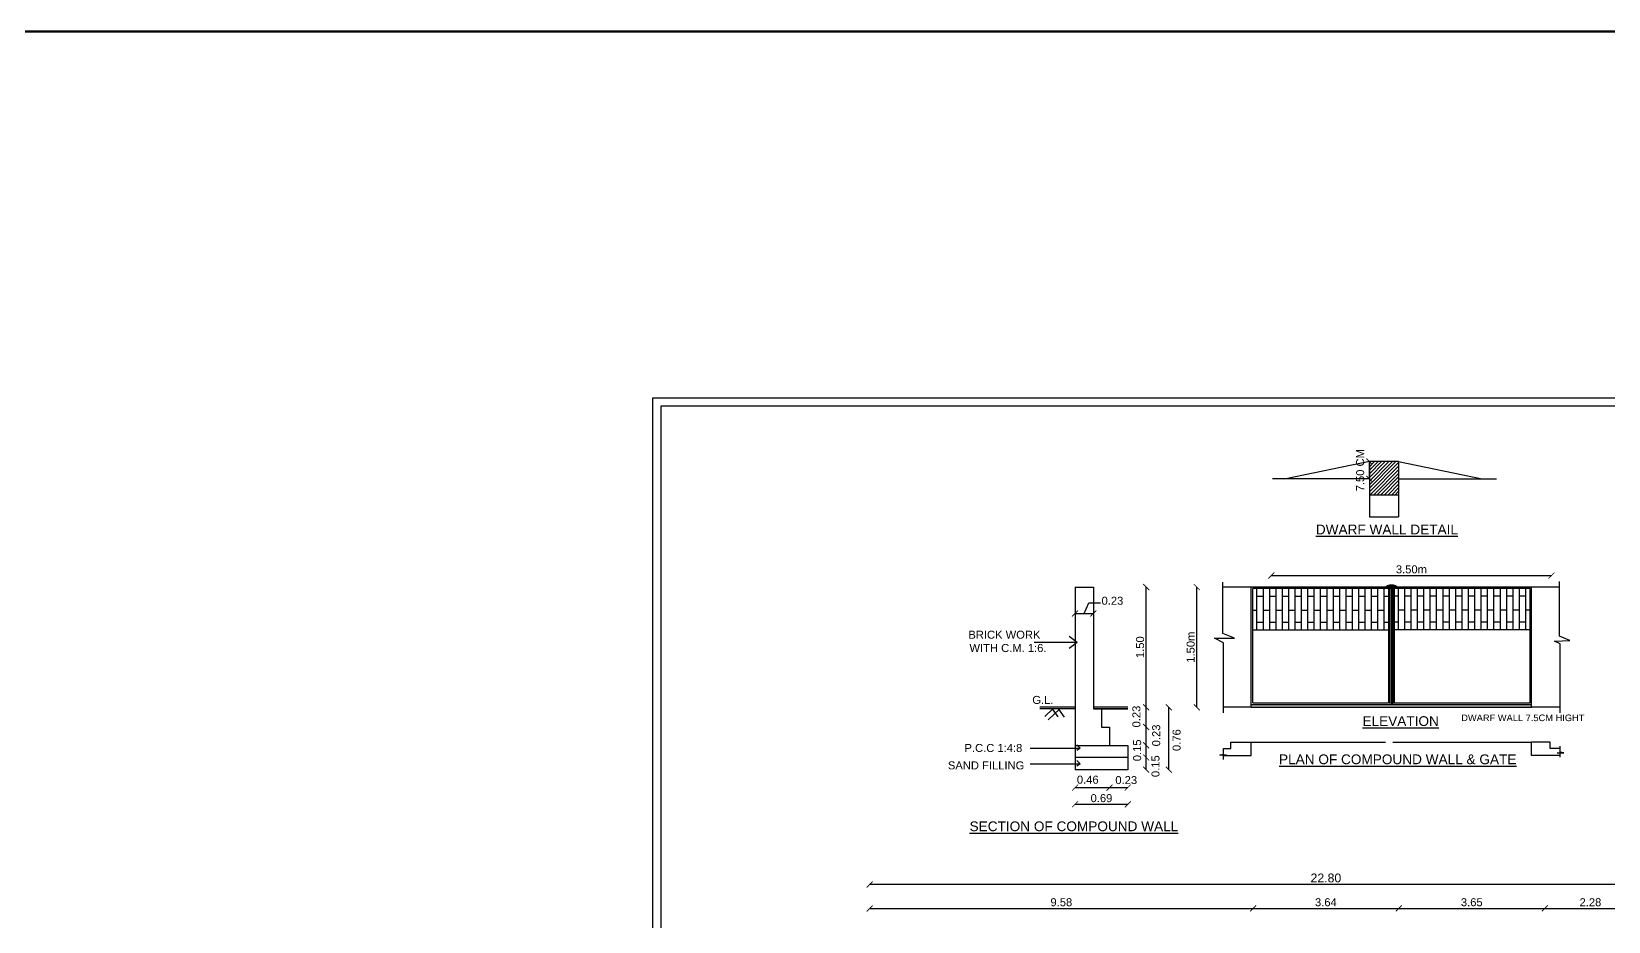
# Model space of a CAD drawing. Header units: metres. Extents: x 2130 to 3135, y 5414 to 5819.
# Drawn here: x 2888.22 to 2927.63, y 5650.48 to 5672.7 of the extents above; entities that cross this region are included whole.
import ezdxf

# ---------------------------------------------------------------- set-up
doc = ezdxf.new("R2010")
doc.units = ezdxf.units.M
doc.header["$MEASUREMENT"] = 0
doc.header["$PDMODE"] = 34
doc.linetypes.add('CONTINU', pattern=[0])
doc.layers.get('0').update_dxf_attribs({"lineweight": 18})
doc.layers.get('Defpoints').update_dxf_attribs({"lineweight": 18})
for name, color, linetype in [('DETAILS', 7, 'Continuous'), ('DIM', 8, 'Continuous'), ('hatch', 8, 'Continuous'), ('JD', 3, 'Continuous'), ('TITLE', 7, 'Continuous'), ('TX', 4, 'Continuous'), ('WALL', 2, 'Continuous')]:
    doc.layers.add(name, color=color, linetype=linetype)
doc.layers.add('FLOOR-STILT', color=7, linetype='Continuous', lineweight=50)
doc.layers.add('text', color=7, linetype='Continuous', lineweight=25)
doc.styles.add('R', font='arial.ttf')
doc.styles.add('R1', font='arial.ttf')
doc.dimstyles.new('DIM-CMDA', dxfattribs={"dimtxt": 0.2, "dimasz": 0.15, "dimexe": 0.05, "dimexo": 0.0625, "dimgap": 0.05, "dimtad": 1, "dimzin": 1, "dimdsep": 46, "dimtxsty": 'R1', "dimblk": 'ARCHTICK', "dimcen": 0.09, "dimse1": 1, "dimse2": 1, "dimclrd": 8, "dimclre": 8, "dimadec": 0, "dimazin": 0, "dimtm": 1e-09, "dimtfac": 1, "dimtofl": 0, "dimtmove": 2, "dimatfit": 3, "dimfxl": 0, "dimtolj": 1, "dimtzin": 0, "dimlwd": -1, "dimlwe": -1, "dimarcsym": 0})

# ---------------------------------------------------------------- blocks, each defined once
blk = doc.blocks.new('_ArchTick')
at = {"color": 0, "linetype": 'ByBlock', "const_width": 0.15}
blk.add_lwpolyline([(-0.5, -0.5), (0.5, 0.5)], dxfattribs=at)
blk = doc.blocks.new('*D59')
at = {"layer": 'Defpoints', "color": 0}
for p in [(2919.203, 5658.825), (2926.203, 5659.115), (2926.203, 5658.825)]:
    blk.add_point(p, dxfattribs=at)
at = {"layer": 'DIM', "color": 8}
blk.add_line((2919.203, 5659.115), (2926.203, 5659.115), dxfattribs=at)
at = {"layer": 'DIM', "color": 8, "xscale": 0.15, "yscale": 0.15, "zscale": 0.15, "rotation": 180}
blk.add_blockref('_ArchTick', (2919.203, 5659.115), dxfattribs=at)
at = {"layer": 'DIM', "color": 8, "xscale": 0.15, "yscale": 0.15, "zscale": 0.15}
blk.add_blockref('_ArchTick', (2926.203, 5659.115), dxfattribs=at)
at = {"layer": 'DIM', "color": 0, "insert": (2922.703, 5659.268), "char_height": 0.2, "attachment_point": 5, "style": 'R1'}
blk.add_mtext('\\A1;3.50m', dxfattribs=at)
blk = doc.blocks.new('*D519')
at = {"layer": 'Defpoints', "color": 0}
for p in [(2917.34, 5658.825), (2918.346, 5658.825), (2918.476, 5655.825)]:
    blk.add_point(p, dxfattribs=at)
at = {"layer": 'DIM', "color": 8}
blk.add_line((2917.34, 5655.825), (2917.34, 5658.825), dxfattribs=at)
at = {"layer": 'DIM', "color": 8, "xscale": 0.15, "yscale": 0.15, "zscale": 0.15}
for p, rotation in [((2917.34, 5658.825), 90), ((2917.34, 5655.825), 270)]:
    blk.add_blockref('_ArchTick', p, dxfattribs=dict(at, rotation=rotation))
at = {"layer": 'DIM', "color": 0, "insert": (2917.188, 5657.325), "char_height": 0.2, "attachment_point": 5, "rotation": 90, "style": 'R1'}
blk.add_mtext('\\A1;1.50m', dxfattribs=at)
blk = doc.blocks.new('*D532')
at = {"layer": 'Defpoints', "color": 0}
for p in [(2914.299, 5655.096), (2915.16, 5655.096), (2915.16, 5653.819)]:
    blk.add_point(p, dxfattribs=at)
at = {"layer": 'DETAILS', "color": 8}
blk.add_line((2914.299, 5653.819), (2915.16, 5653.819), dxfattribs=at)
at = {"layer": 'DETAILS', "color": 8, "xscale": 0.15, "yscale": 0.15, "zscale": 0.15, "rotation": 180}
blk.add_blockref('_ArchTick', (2914.299, 5653.819), dxfattribs=at)
at = {"layer": 'DETAILS', "color": 8, "xscale": 0.15, "yscale": 0.15, "zscale": 0.15}
blk.add_blockref('_ArchTick', (2915.16, 5653.819), dxfattribs=at)
at = {"layer": 'DETAILS', "color": 0, "insert": (2914.616, 5654.015), "char_height": 0.2, "attachment_point": 5, "style": 'R1'}
blk.add_mtext('\\A1;0.46', dxfattribs=at)
blk = doc.blocks.new('*D533')
at = {"layer": 'Defpoints', "color": 0}
for p in [(2915.16, 5655.033), (2915.616, 5654.873), (2915.616, 5653.819)]:
    blk.add_point(p, dxfattribs=at)
at = {"layer": 'DETAILS', "color": 8}
blk.add_line((2915.16, 5653.819), (2915.616, 5653.819), dxfattribs=at)
at = {"layer": 'DETAILS', "color": 8, "xscale": 0.15, "yscale": 0.15, "zscale": 0.15, "rotation": 180}
blk.add_blockref('_ArchTick', (2915.16, 5653.819), dxfattribs=at)
at = {"layer": 'DETAILS', "color": 8, "xscale": 0.15, "yscale": 0.15, "zscale": 0.15}
blk.add_blockref('_ArchTick', (2915.616, 5653.819), dxfattribs=at)
at = {"layer": 'DETAILS', "color": 0, "insert": (2915.577, 5654.005), "char_height": 0.2, "attachment_point": 5, "style": 'R1'}
blk.add_mtext('\\A1;0.23', dxfattribs=at)
blk = doc.blocks.new('*D534')
at = {"layer": 'Defpoints', "color": 0}
for p in [(2914.299, 5654.265), (2915.616, 5654.265), (2915.616, 5653.402)]:
    blk.add_point(p, dxfattribs=at)
at = {"layer": 'DETAILS', "color": 8}
blk.add_line((2914.299, 5653.402), (2915.616, 5653.402), dxfattribs=at)
at = {"layer": 'DETAILS', "color": 8, "xscale": 0.15, "yscale": 0.15, "zscale": 0.15, "rotation": 180}
blk.add_blockref('_ArchTick', (2914.299, 5653.402), dxfattribs=at)
at = {"layer": 'DETAILS', "color": 8, "xscale": 0.15, "yscale": 0.15, "zscale": 0.15}
blk.add_blockref('_ArchTick', (2915.616, 5653.402), dxfattribs=at)
at = {"layer": 'DETAILS', "color": 0, "insert": (2914.958, 5653.554), "char_height": 0.2, "attachment_point": 5, "style": 'R1'}
blk.add_mtext('\\A1;0.69', dxfattribs=at)
blk = doc.blocks.new('*D535')
at = {"layer": 'Defpoints', "color": 0}
for p in [(2915.616, 5654.569), (2916.076, 5654.569), (2915.616, 5654.265)]:
    blk.add_point(p, dxfattribs=at)
at = {"layer": 'DETAILS', "color": 8}
blk.add_line((2916.076, 5654.265), (2916.076, 5654.569), dxfattribs=at)
at = {"layer": 'DETAILS', "color": 8, "xscale": 0.15, "yscale": 0.15, "zscale": 0.15}
for p, rotation in [((2916.076, 5654.569), 90), ((2916.076, 5654.265), 270)]:
    blk.add_blockref('_ArchTick', p, dxfattribs=dict(at, rotation=rotation))
at = {"layer": 'DETAILS', "color": 0, "insert": (2916.309, 5654.353), "char_height": 0.2, "attachment_point": 5, "rotation": 90, "style": 'R1'}
blk.add_mtext('\\A1;0.15', dxfattribs=at)
blk = doc.blocks.new('*D73')
at = {"layer": 'Defpoints', "color": 0}
for p in [(2915.616, 5654.873), (2916.076, 5654.873), (2915.616, 5654.569)]:
    blk.add_point(p, dxfattribs=at)
at = {"layer": 'DETAILS', "color": 8}
blk.add_line((2916.076, 5654.569), (2916.076, 5654.873), dxfattribs=at)
at = {"layer": 'DETAILS', "color": 8, "xscale": 0.15, "yscale": 0.15, "zscale": 0.15}
for p, rotation in [((2916.076, 5654.873), 90), ((2916.076, 5654.569), 270)]:
    blk.add_blockref('_ArchTick', p, dxfattribs=dict(at, rotation=rotation))
at = {"layer": 'DETAILS', "color": 0, "insert": (2915.851, 5654.749), "char_height": 0.2, "attachment_point": 5, "rotation": 90, "style": 'R1'}
blk.add_mtext('\\A1;0.15', dxfattribs=at)
blk = doc.blocks.new('*D536')
at = {"layer": 'Defpoints', "color": 0}
for p in [(2915.16, 5655.329), (2916.076, 5655.329), (2915.16, 5654.873)]:
    blk.add_point(p, dxfattribs=at)
at = {"layer": 'DETAILS', "color": 8}
blk.add_line((2916.076, 5654.873), (2916.076, 5655.329), dxfattribs=at)
at = {"layer": 'DETAILS', "color": 8, "xscale": 0.15, "yscale": 0.15, "zscale": 0.15}
for p, rotation in [((2916.076, 5655.329), 90), ((2916.076, 5654.873), 270)]:
    blk.add_blockref('_ArchTick', p, dxfattribs=dict(at, rotation=rotation))
at = {"layer": 'DETAILS', "color": 0, "insert": (2916.327, 5655.121), "char_height": 0.2, "attachment_point": 5, "rotation": 90, "style": 'R1'}
blk.add_mtext('\\A1;0.23', dxfattribs=at)
blk = doc.blocks.new('*D74')
at = {"layer": 'Defpoints', "color": 0}
for p in [(2914.959, 5655.825), (2916.076, 5655.825), (2915.16, 5655.329)]:
    blk.add_point(p, dxfattribs=at)
at = {"layer": 'DETAILS', "color": 8}
blk.add_line((2916.076, 5655.329), (2916.076, 5655.825), dxfattribs=at)
at = {"layer": 'DETAILS', "color": 8, "xscale": 0.15, "yscale": 0.15, "zscale": 0.15}
for p, rotation in [((2916.076, 5655.825), 90), ((2916.076, 5655.329), 270)]:
    blk.add_blockref('_ArchTick', p, dxfattribs=dict(at, rotation=rotation))
at = {"layer": 'DETAILS', "color": 0, "insert": (2915.832, 5655.593), "char_height": 0.2, "attachment_point": 5, "rotation": 90, "style": 'R1'}
blk.add_mtext('\\A1;0.23', dxfattribs=at)
blk = doc.blocks.new('*D537')
at = {"layer": 'Defpoints', "color": 0}
for p in [(2914.755, 5658.825), (2916.076, 5658.825), (2914.755, 5655.825)]:
    blk.add_point(p, dxfattribs=at)
at = {"layer": 'DETAILS', "color": 8}
blk.add_line((2916.076, 5655.825), (2916.076, 5658.825), dxfattribs=at)
at = {"layer": 'DETAILS', "color": 8, "xscale": 0.15, "yscale": 0.15, "zscale": 0.15}
for p, rotation in [((2916.076, 5658.825), 90), ((2916.076, 5655.825), 270)]:
    blk.add_blockref('_ArchTick', p, dxfattribs=dict(at, rotation=rotation))
at = {"layer": 'DETAILS', "color": 0, "insert": (2915.924, 5657.325), "char_height": 0.2, "attachment_point": 5, "rotation": 90, "style": 'R1'}
blk.add_mtext('\\A1;1.50', dxfattribs=at)
blk = doc.blocks.new('*D520')
at = {"layer": 'Defpoints', "color": 0}
for p in [(2915.522, 5655.825), (2916.642, 5655.825), (2915.616, 5654.265)]:
    blk.add_point(p, dxfattribs=at)
at = {"layer": 'DETAILS', "color": 8}
blk.add_line((2916.642, 5654.265), (2916.642, 5655.825), dxfattribs=at)
at = {"layer": 'DETAILS', "color": 8, "xscale": 0.15, "yscale": 0.15, "zscale": 0.15}
for p, rotation in [((2916.642, 5655.825), 90), ((2916.642, 5654.265), 270)]:
    blk.add_blockref('_ArchTick', p, dxfattribs=dict(at, rotation=rotation))
at = {"layer": 'DETAILS', "color": 0, "insert": (2916.837, 5655.004), "char_height": 0.2, "attachment_point": 5, "rotation": 90, "style": 'R1'}
blk.add_mtext('\\A1;0.76', dxfattribs=at)
blk = doc.blocks.new('*D521')
at = {"layer": 'Defpoints', "color": 0}
for p in [(2914.299, 5658.1), (2914.755, 5658.167), (2914.755, 5658.1)]:
    blk.add_point(p, dxfattribs=at)
at = {"layer": 'DETAILS', "color": 8}
blk.add_line((2914.299, 5658.167), (2914.755, 5658.167), dxfattribs=at)
at = {"layer": 'DETAILS', "color": 8, "xscale": 0.15, "yscale": 0.15, "zscale": 0.15, "rotation": 180}
blk.add_blockref('_ArchTick', (2914.299, 5658.167), dxfattribs=at)
at = {"layer": 'DETAILS', "color": 8, "xscale": 0.15, "yscale": 0.15, "zscale": 0.15}
blk.add_blockref('_ArchTick', (2914.755, 5658.167), dxfattribs=at)
at = {"layer": 'DETAILS', "color": 0, "insert": (2915.232, 5658.484), "char_height": 0.2, "attachment_point": 5, "style": 'R1'}
blk.add_mtext('\\A1;0.23 ', dxfattribs=at)
blk = doc.blocks.new('*D60')
at = {"layer": 'Defpoints', "color": 0}
for p in [(2921.652, 5661.96), (2922.235, 5661.96), (2922.235, 5661.53)]:
    blk.add_point(p, dxfattribs=at)
at = {"layer": 'DIM', "color": 8}
blk.add_line((2921.652, 5661.53), (2921.652, 5661.96), dxfattribs=at)
at = {"layer": 'DIM', "color": 8, "xscale": 0.15, "yscale": 0.15, "zscale": 0.15}
for p, rotation in [((2921.652, 5661.96), 90), ((2921.652, 5661.53), 270)]:
    blk.add_blockref('_ArchTick', p, dxfattribs=dict(at, rotation=rotation))
at = {"layer": 'DIM', "color": 0, "insert": (2921.424, 5661.745), "char_height": 0.2, "attachment_point": 5, "rotation": 90, "style": 'R1'}
blk.add_mtext('\\A1;7.50 CM', dxfattribs=at)
blk = doc.blocks.new('*D285')
at = {"layer": 'Defpoints', "color": 0}
for p in [(2918.746, 5650.802), (2909.166, 5649.267), (2918.746, 5648.658)]:
    blk.add_point(p, dxfattribs=at)
at = {"layer": 'DIM', "color": 8}
blk.add_line((2909.166, 5650.802), (2918.746, 5650.802), dxfattribs=at)
at = {"layer": 'DIM', "color": 8, "xscale": 0.15, "yscale": 0.15, "zscale": 0.15, "rotation": 180}
blk.add_blockref('_ArchTick', (2909.166, 5650.802), dxfattribs=at)
at = {"layer": 'DIM', "color": 8, "xscale": 0.15, "yscale": 0.15, "zscale": 0.15}
blk.add_blockref('_ArchTick', (2918.746, 5650.802), dxfattribs=at)
at = {"layer": 'DIM', "color": 4, "insert": (2913.956, 5650.954), "char_height": 0.2, "attachment_point": 5, "style": 'R1'}
blk.add_mtext('\\A1;9.58', dxfattribs=at)
blk = doc.blocks.new('*D286')
at = {"layer": 'Defpoints', "color": 0}
for p in [(2922.386, 5650.802), (2918.746, 5648.658), (2922.386, 5648.55)]:
    blk.add_point(p, dxfattribs=at)
at = {"layer": 'DIM', "color": 8}
blk.add_line((2918.746, 5650.802), (2922.386, 5650.802), dxfattribs=at)
at = {"layer": 'DIM', "color": 8, "xscale": 0.15, "yscale": 0.15, "zscale": 0.15, "rotation": 180}
blk.add_blockref('_ArchTick', (2918.746, 5650.802), dxfattribs=at)
at = {"layer": 'DIM', "color": 8, "xscale": 0.15, "yscale": 0.15, "zscale": 0.15}
blk.add_blockref('_ArchTick', (2922.386, 5650.802), dxfattribs=at)
at = {"layer": 'DIM', "color": 4, "insert": (2920.566, 5650.954), "char_height": 0.2, "attachment_point": 5, "style": 'R1'}
blk.add_mtext('\\A1;3.64', dxfattribs=at)
blk = doc.blocks.new('*D287')
at = {"layer": 'Defpoints', "color": 0}
for p in [(2926.036, 5650.802), (2922.386, 5648.55), (2926.036, 5648.617)]:
    blk.add_point(p, dxfattribs=at)
at = {"layer": 'DIM', "color": 8}
blk.add_line((2922.386, 5650.802), (2926.036, 5650.802), dxfattribs=at)
at = {"layer": 'DIM', "color": 8, "xscale": 0.15, "yscale": 0.15, "zscale": 0.15, "rotation": 180}
blk.add_blockref('_ArchTick', (2922.386, 5650.802), dxfattribs=at)
at = {"layer": 'DIM', "color": 8, "xscale": 0.15, "yscale": 0.15, "zscale": 0.15}
blk.add_blockref('_ArchTick', (2926.036, 5650.802), dxfattribs=at)
at = {"layer": 'DIM', "color": 4, "insert": (2924.211, 5650.954), "char_height": 0.2, "attachment_point": 5, "style": 'R1'}
blk.add_mtext('\\A1;3.65', dxfattribs=at)
blk = doc.blocks.new('*D288')
at = {"layer": 'Defpoints', "color": 0}
for p in [(2928.316, 5650.802), (2926.036, 5648.617), (2928.316, 5648.713)]:
    blk.add_point(p, dxfattribs=at)
at = {"layer": 'DIM', "color": 8}
blk.add_line((2926.036, 5650.802), (2928.316, 5650.802), dxfattribs=at)
at = {"layer": 'DIM', "color": 8, "xscale": 0.15, "yscale": 0.15, "zscale": 0.15, "rotation": 180}
blk.add_blockref('_ArchTick', (2926.036, 5650.802), dxfattribs=at)
at = {"layer": 'DIM', "color": 8, "xscale": 0.15, "yscale": 0.15, "zscale": 0.15}
blk.add_blockref('_ArchTick', (2928.316, 5650.802), dxfattribs=at)
at = {"layer": 'DIM', "color": 4, "insert": (2927.176, 5650.954), "char_height": 0.2, "attachment_point": 5, "style": 'R1'}
blk.add_mtext('\\A1;2.28', dxfattribs=at)
blk = doc.blocks.new('*D290')
at = {"layer": 'Defpoints', "color": 0}
for p in [(2909.166, 5651.398), (2909.166, 5648.134), (2931.966, 5647.863)]:
    blk.add_point(p, dxfattribs=at)
at = {"layer": 'DIM', "color": 8}
blk.add_line((2931.966, 5651.398), (2909.166, 5651.398), dxfattribs=at)
at = {"layer": 'DIM', "color": 8, "xscale": 0.15, "yscale": 0.15, "zscale": 0.15, "rotation": 180}
blk.add_blockref('_ArchTick', (2909.166, 5651.398), dxfattribs=at)
at = {"layer": 'DIM', "color": 8, "xscale": 0.15, "yscale": 0.15, "zscale": 0.15}
blk.add_blockref('_ArchTick', (2931.966, 5651.398), dxfattribs=at)
at = {"layer": 'DIM', "color": 2, "insert": (2920.566, 5651.56), "char_height": 0.22, "attachment_point": 5, "style": 'R1'}
blk.add_mtext('\\A1;22.80', dxfattribs=at)

msp = doc.modelspace()

# ---------------------------------------------------------------- hatches: boundary and pattern name
at = {"layer": 'hatch'}
h = msp.add_hatch(dxfattribs=at)
h.set_pattern_fill('ANSI31', color=256, scale=0.508, style=0)
h.set_pattern_definition([(45, (1744.662486, 5469.6183), (-0.0449012806, 0.0449012806), [])])
h.paths.add_polyline_path([(2922.384, 5661.134), (2922.384, 5661.96), (2921.652, 5661.96), (2921.652, 5661.134)])
at = {"layer": 'JD'}
h = msp.add_hatch(color=256, dxfattribs=at)
h.paths.add_polyline_path([(2922.372, 5658.79, 0.46261), (2922.033, 5658.79)], flags=16)
h.paths.add_polyline_path([(2922.372, 5658.79), (2922.379, 5658.79, 0.493988), (2922.026, 5658.79), (2922.033, 5658.79, -0.46261)])
msp.add_hatch(color=256, dxfattribs=at).paths.add_polyline_path([(2918.703, 5655.896), (2918.703, 5655.825), (2925.703, 5655.825), (2925.703, 5655.896)])

# ---------------------------------------------------------------- linework, layer by layer
at = {"layer": 'DETAILS'}
for p, q in [((2914.299, 5658.825), (2914.755, 5658.825)), ((2914.299, 5658.825), (2914.299, 5654.265)), ((2914.755, 5658.825), (2914.755, 5655.785)), ((2914.299, 5655.825), (2913.418, 5655.825)), ((2914.299, 5655.785), (2913.418, 5655.785)), ((2913.747, 5655.785), (2913.545, 5655.596)), ((2913.922, 5655.785), (2913.626, 5655.509)), ((2913.73, 5655.785), (2913.868, 5655.582)), ((2913.885, 5655.779), (2914.023, 5655.577)), ((2915.616, 5655.825), (2914.755, 5655.825)), ((2914.755, 5655.785), (2914.958, 5655.785)), ((2915.616, 5655.785), (2914.755, 5655.785)), ((2914.958, 5655.785), (2914.958, 5655.329)), ((2914.958, 5655.785), (2915.616, 5655.785)), ((2914.958, 5655.329), (2915.16, 5655.329)), ((2915.16, 5655.329), (2915.16, 5654.873)), ((2914.299, 5654.873), (2915.616, 5654.873)), ((2915.616, 5654.873), (2915.616, 5654.569)), ((2915.16, 5654.569), (2914.299, 5654.569)), ((2915.616, 5654.569), (2915.16, 5654.569)), ((2915.616, 5654.569), (2915.616, 5654.265)), ((2915.16, 5654.265), (2914.299, 5654.265)), ((2915.616, 5654.265), (2915.16, 5654.265))]:
    msp.add_line(p, q, dxfattribs=at)
at = {"layer": 'DETAILS', "color": 5}
for p, q in [((2914.349, 5657.442), (2913.279, 5657.442)), ((2914.349, 5657.442), (2914.152, 5657.591)), ((2914.349, 5657.442), (2914.152, 5657.293)), ((2914.427, 5654.802), (2914.34, 5654.888)), ((2913.176, 5654.802), (2914.427, 5654.802)), ((2914.427, 5654.411), (2914.34, 5654.498)), ((2914.427, 5654.802), (2914.344, 5654.747)), ((2913.176, 5654.411), (2914.427, 5654.411)), ((2914.427, 5654.411), (2914.344, 5654.357))]:
    msp.add_line(p, q, dxfattribs=at)
at = {"layer": 'DETAILS', "color": 8}
msp.add_lwpolyline([(2914.527, 5658.167), (2914.645, 5658.434), (2914.93, 5658.434)], dxfattribs=at)
at = {"layer": 'FLOOR-STILT', "color": 64}
msp.add_lwpolyline([(2773.048, 5672.701), (3001.299, 5672.701), (3001.299, 5587.605), (2773.048, 5587.605)], close=True, dxfattribs=at)
at = {"layer": 'JD'}
for p, q in [((2922.06, 5658.825), (2918.703, 5658.825)), ((2918.703, 5655.825), (2918.703, 5658.825)), ((2922.379, 5658.79), (2918.738, 5658.79)), ((2918.738, 5655.932), (2918.738, 5658.79)), ((2918.844, 5657.755), (2918.844, 5658.79)), ((2919.003, 5657.755), (2919.003, 5658.79)), ((2919.162, 5657.755), (2919.162, 5658.79)), ((2919.321, 5657.755), (2919.321, 5658.79)), ((2919.48, 5657.755), (2919.48, 5658.79)), ((2919.639, 5657.755), (2919.639, 5658.79)), ((2919.799, 5657.755), (2919.799, 5658.79)), ((2919.958, 5657.755), (2919.958, 5658.79)), ((2920.117, 5657.755), (2920.117, 5658.79)), ((2920.276, 5657.755), (2920.276, 5658.79)), ((2920.435, 5657.755), (2920.435, 5658.79)), ((2920.594, 5657.755), (2920.594, 5658.79)), ((2920.753, 5657.755), (2920.753, 5658.79)), ((2920.912, 5657.755), (2920.912, 5658.79)), ((2921.071, 5657.755), (2921.071, 5658.79)), ((2921.23, 5657.755), (2921.23, 5658.79)), ((2921.389, 5657.755), (2921.389, 5658.79)), ((2921.549, 5657.755), (2921.549, 5658.79)), ((2921.708, 5657.755), (2921.708, 5658.79)), ((2921.867, 5657.755), (2921.867, 5658.79)), ((2922.026, 5657.755), (2922.026, 5658.79)), ((2922.132, 5658.79), (2922.132, 5655.932)), ((2922.167, 5658.79), (2922.167, 5655.896)), ((2922.203, 5658.79), (2922.203, 5655.896)), ((2922.238, 5658.79), (2922.238, 5655.896)), ((2922.273, 5658.79), (2922.273, 5655.932)), ((2925.703, 5658.825), (2922.345, 5658.825)), ((2925.667, 5658.79), (2922.379, 5658.79)), ((2922.379, 5657.755), (2922.379, 5658.79)), ((2922.538, 5657.755), (2922.538, 5658.79)), ((2922.697, 5657.755), (2922.697, 5658.79)), ((2922.857, 5657.755), (2922.857, 5658.79)), ((2923.016, 5657.755), (2923.016, 5658.79)), ((2923.175, 5657.755), (2923.175, 5658.79)), ((2923.334, 5657.755), (2923.334, 5658.79)), ((2923.493, 5657.755), (2923.493, 5658.79)), ((2923.652, 5657.755), (2923.652, 5658.79)), ((2923.811, 5657.755), (2923.811, 5658.79)), ((2923.97, 5657.755), (2923.97, 5658.79)), ((2924.129, 5657.755), (2924.129, 5658.79)), ((2924.288, 5657.755), (2924.288, 5658.79)), ((2924.447, 5657.755), (2924.447, 5658.79)), ((2924.607, 5657.755), (2924.607, 5658.79)), ((2924.766, 5657.755), (2924.766, 5658.79)), ((2924.925, 5657.755), (2924.925, 5658.79)), ((2925.084, 5657.755), (2925.084, 5658.79)), ((2925.243, 5657.755), (2925.243, 5658.79)), ((2925.402, 5657.755), (2925.402, 5658.79)), ((2925.561, 5657.755), (2925.561, 5658.79)), ((2925.667, 5655.932), (2925.667, 5658.79)), ((2925.703, 5655.825), (2925.703, 5658.825)), ((2918.844, 5658.596), (2919.003, 5658.596)), ((2919.162, 5658.596), (2919.321, 5658.596)), ((2919.48, 5658.596), (2919.639, 5658.596)), ((2919.799, 5658.596), (2919.958, 5658.596)), ((2920.117, 5658.596), (2920.276, 5658.596)), ((2920.435, 5658.596), (2920.594, 5658.596)), ((2920.753, 5658.596), (2920.912, 5658.596)), ((2921.071, 5658.596), (2921.23, 5658.596)), ((2921.389, 5658.596), (2921.549, 5658.596)), ((2921.708, 5658.596), (2921.867, 5658.596)), ((2922.026, 5658.596), (2922.132, 5658.596)), ((2922.379, 5658.596), (2922.273, 5658.596)), ((2922.697, 5658.596), (2922.538, 5658.596)), ((2923.016, 5658.596), (2922.857, 5658.596)), ((2923.334, 5658.596), (2923.175, 5658.596)), ((2923.652, 5658.596), (2923.493, 5658.596)), ((2923.97, 5658.596), (2923.811, 5658.596)), ((2924.288, 5658.596), (2924.129, 5658.596)), ((2924.607, 5658.596), (2924.447, 5658.596)), ((2924.925, 5658.596), (2924.766, 5658.596)), ((2925.243, 5658.596), (2925.084, 5658.596)), ((2925.561, 5658.596), (2925.402, 5658.596)), ((2918.738, 5658.25), (2918.844, 5658.25)), ((2919.003, 5658.25), (2919.162, 5658.25)), ((2919.321, 5658.25), (2919.48, 5658.25)), ((2919.639, 5658.25), (2919.799, 5658.25)), ((2919.958, 5658.25), (2920.117, 5658.25)), ((2920.276, 5658.25), (2920.435, 5658.25)), ((2920.594, 5658.25), (2920.753, 5658.25)), ((2920.912, 5658.25), (2921.071, 5658.25)), ((2921.23, 5658.25), (2921.389, 5658.25)), ((2921.549, 5658.25), (2921.708, 5658.25)), ((2921.867, 5658.25), (2922.026, 5658.25)), ((2922.538, 5658.25), (2922.379, 5658.25)), ((2922.857, 5658.25), (2922.697, 5658.25)), ((2923.175, 5658.25), (2923.016, 5658.25)), ((2923.493, 5658.25), (2923.334, 5658.25)), ((2923.811, 5658.25), (2923.652, 5658.25)), ((2924.129, 5658.25), (2923.97, 5658.25)), ((2924.447, 5658.25), (2924.288, 5658.25)), ((2924.766, 5658.25), (2924.607, 5658.25)), ((2925.084, 5658.25), (2924.925, 5658.25)), ((2925.402, 5658.25), (2925.243, 5658.25)), ((2925.667, 5658.25), (2925.561, 5658.25)), ((2918.738, 5657.755), (2922.132, 5657.755)), ((2918.844, 5657.949), (2919.003, 5657.949)), ((2919.162, 5657.949), (2919.321, 5657.949)), ((2919.48, 5657.949), (2919.639, 5657.949)), ((2919.799, 5657.949), (2919.958, 5657.949)), ((2920.117, 5657.949), (2920.276, 5657.949)), ((2920.435, 5657.949), (2920.594, 5657.949)), ((2920.753, 5657.949), (2920.912, 5657.949)), ((2921.071, 5657.949), (2921.23, 5657.949)), ((2921.389, 5657.949), (2921.549, 5657.949)), ((2921.708, 5657.949), (2921.867, 5657.949)), ((2922.026, 5657.949), (2922.132, 5657.949)), ((2922.379, 5657.949), (2922.273, 5657.949)), ((2925.667, 5657.755), (2922.273, 5657.755)), ((2922.697, 5657.949), (2922.538, 5657.949)), ((2923.016, 5657.949), (2922.857, 5657.949)), ((2923.334, 5657.949), (2923.175, 5657.949)), ((2923.652, 5657.949), (2923.493, 5657.949)), ((2923.97, 5657.949), (2923.811, 5657.949)), ((2924.288, 5657.949), (2924.129, 5657.949)), ((2924.607, 5657.949), (2924.447, 5657.949)), ((2924.925, 5657.949), (2924.766, 5657.949)), ((2925.243, 5657.949), (2925.084, 5657.949)), ((2925.561, 5657.949), (2925.402, 5657.949)), ((2918.703, 5655.896), (2925.703, 5655.896)), ((2918.703, 5655.825), (2925.703, 5655.825)), ((2918.738, 5655.932), (2922.132, 5655.932)), ((2922.273, 5655.932), (2925.667, 5655.932))]:
    msp.add_line(p, q, dxfattribs=at)
for points in [[(2918.008, 5655.683), (2918.008, 5657.43), (2917.783, 5657.554), (2918.282, 5657.554), (2917.99, 5657.669), (2917.99, 5658.946)], [(2926.424, 5655.683), (2926.424, 5657.409), (2926.28, 5657.479), (2926.661, 5657.496), (2926.407, 5657.602), (2926.407, 5658.965)], [(2926.424, 5654.579), (2926.424, 5654.667), (2926.347, 5654.685), (2926.515, 5654.685), (2926.424, 5654.707), (2926.424, 5654.85)], [(2918.008, 5654.523), (2918.008, 5654.61), (2918.085, 5654.629), (2917.918, 5654.629), (2918.008, 5654.651), (2918.008, 5654.794)]]:
    msp.add_lwpolyline(points, dxfattribs=at)
for centre, start, end in [((2922.203, 5658.655), 37.4224, 142.5776), ((2922.203, 5658.646), 40.3486, 139.6514), ((2922.203, 5658.646), 37.4224, 37.4564)]:
    msp.add_arc(centre, 0.223, start, end, dxfattribs=at)
at = {"layer": 'TITLE', "color": 7}
for points in [[(2903.752, 5663.556), (2991.752, 5663.556), (2991.752, 5599.975), (2903.752, 5599.975)], [(2903.952, 5663.356), (2991.552, 5663.356), (2991.552, 5600.175), (2903.952, 5600.175)]]:
    msp.add_lwpolyline(points, close=True, dxfattribs=at)
at = {"layer": 'WALL', "color": 7}
for p, q in [((2921.652, 5661.96), (2919.567, 5661.53)), ((2921.652, 5661.96), (2921.652, 5660.585)), ((2922.384, 5661.96), (2921.652, 5661.96)), ((2922.384, 5661.96), (2922.384, 5660.585)), ((2922.384, 5661.96), (2924.469, 5661.53)), ((2921.652, 5661.53), (2919.234, 5661.53)), ((2922.384, 5661.53), (2924.831, 5661.53)), ((2921.652, 5661.134), (2922.384, 5661.134)), ((2921.652, 5660.585), (2922.384, 5660.585)), ((2918.703, 5658.825), (2917.99, 5658.825)), ((2926.407, 5658.825), (2925.703, 5658.825)), ((2918.703, 5655.825), (2918.008, 5655.825)), ((2926.424, 5655.825), (2925.703, 5655.825)), ((2918.188, 5654.951), (2918.703, 5654.951)), ((2918.188, 5654.794), (2918.188, 5654.951)), ((2918.703, 5654.619), (2918.703, 5654.951)), ((2925.703, 5654.619), (2925.703, 5654.951)), ((2926.169, 5654.951), (2925.703, 5654.951)), ((2926.169, 5654.794), (2926.169, 5654.951)), ((2918.008, 5654.794), (2918.188, 5654.794)), ((2918.008, 5654.619), (2918.703, 5654.619)), ((2926.424, 5654.619), (2925.703, 5654.619)), ((2926.424, 5654.794), (2926.169, 5654.794))]:
    msp.add_line(p, q, dxfattribs=at)
at = {"layer": 'WALL', "const_width": 0.0354}
for points in [[(2922.062, 5654.951), (2918.703, 5654.951)], [(2922.234, 5654.951), (2925.703, 5654.951)]]:
    msp.add_lwpolyline(points, dxfattribs=at)

# ---------------------------------------------------------------- texts
at = {"layer": 'DETAILS', "color": 7, "linetype": 'CONTINU', "style": 'R1'}
for s, p in [('BRICK WORK', (2911.633, 5657.537)), ('WITH C.M. 1:6.', (2911.66, 5657.205)), ('G.L.', (2913.231, 5655.908)), ('P.C.C 1:4:8', (2911.536, 5654.708)), ('SAND FILLING', (2911.121, 5654.273))]:
    msp.add_text(s, height=0.2, dxfattribs=at).set_placement(p)
at = {"layer": 'text', "style": 'R1'}
msp.add_text('DWARF WALL 7.5CM HIGHT', height=0.16595, dxfattribs=at).set_placement((2923.948, 5655.478))
at = {"layer": 'TX', "style": 'R'}
for s, p in [('%%UDWARF WALL DETAIL', (2920.315, 5660.143)), ('%%UELEVATION', (2921.48, 5655.358)), ('%%UPLAN OF COMPOUND WALL & GATE', (2919.395, 5654.403)), ('%%USECTION OF COMPOUND WALL', (2911.663, 5652.73))]:
    msp.add_text(s, height=0.24342, dxfattribs=at).set_placement(p)

# ---------------------------------------------------------------- dimensions: what is measured, and where the dimension line sits
at = {"layer": 'DETAILS'}
dim = msp.add_linear_dim(base=(2916.076, 5658.825), p1=(2914.755, 5655.825), p2=(2914.755, 5658.825), angle=90, text='1.50', dimstyle='DIM-CMDA', override={"dimpost": '\\X', "dimfxl": 0, "dimfxlon": 1, "dimarcsym": 2}, dxfattribs=at)
dim.commit()
dim.dimension.update_dxf_attribs({"geometry": '*D537', "text_midpoint": (2915.924, 5657.325)})
for base, p1, p2, text, picture, middle in [((2914.755, 5658.167), (2914.299, 5658.1), (2914.755, 5658.1), '0.23 ', '*D521', (2915.232, 5658.484)), ((2915.16, 5653.819), (2914.299, 5655.096), (2915.16, 5655.096), '0.46', '*D532', (2914.616, 5654.015)), ((2915.616, 5653.819), (2915.16, 5655.033), (2915.616, 5654.873), '0.23', '*D533', (2915.577, 5654.005))]:
    dim = msp.add_linear_dim(base=base, p1=p1, p2=p2, text=text, dimstyle='DIM-CMDA', override={"dimpost": '\\X', "dimfxl": 0, "dimfxlon": 1, "dimarcsym": 2}, dxfattribs=at)
    dim.commit()
    dim.dimension.update_dxf_attribs({"geometry": picture, "text_midpoint": middle, "dimtype": 160})
for base, p1, p2, text, picture, middle in [((2916.076, 5655.825), (2915.16, 5655.329), (2914.959, 5655.825), '0.23', '*D74', (2915.832, 5655.593)), ((2916.642, 5655.825), (2915.616, 5654.265), (2915.522, 5655.825), '0.76', '*D520', (2916.837, 5655.004)), ((2916.076, 5655.329), (2915.16, 5654.873), (2915.16, 5655.329), '0.23', '*D536', (2916.327, 5655.121)), ((2916.076, 5654.873), (2915.616, 5654.569), (2915.616, 5654.873), '0.15', '*D73', (2915.851, 5654.749)), ((2916.076, 5654.569), (2915.616, 5654.265), (2915.616, 5654.569), '0.15', '*D535', (2916.309, 5654.353))]:
    dim = msp.add_linear_dim(base=base, p1=p1, p2=p2, angle=90, text=text, dimstyle='DIM-CMDA', override={"dimpost": '\\X', "dimfxl": 0, "dimfxlon": 1, "dimarcsym": 2}, dxfattribs=at)
    dim.commit()
    dim.dimension.update_dxf_attribs({"geometry": picture, "text_midpoint": middle, "dimtype": 160})
dim = msp.add_linear_dim(base=(2915.616, 5653.402), p1=(2914.299, 5654.265), p2=(2915.616, 5654.265), text='0.69', dimstyle='DIM-CMDA', override={"dimpost": '\\X', "dimfxl": 0, "dimfxlon": 1, "dimarcsym": 2}, dxfattribs=at)
dim.commit()
dim.dimension.update_dxf_attribs({"geometry": '*D534', "text_midpoint": (2914.958, 5653.554)})
at = {"layer": 'DIM', "color": 3}
dim = msp.add_aligned_dim(p1=(2922.235, 5661.53), p2=(2922.235, 5661.96), distance=0.583, text='7.50 CM', dimstyle='DIM-CMDA', override={"dimpost": '\\X'}, dxfattribs=at)
dim.commit()
dim.dimension.update_dxf_attribs({"geometry": '*D60', "text_midpoint": (2921.424, 5661.745)})
at = {"layer": 'DIM', "color": 7}
dim = msp.add_linear_dim(base=(2926.203, 5659.115), p1=(2919.203, 5658.825), p2=(2926.203, 5658.825), text='3.50m', dimstyle='DIM-CMDA', override={"dimdec": 2, "dimpost": '\\X', "dimfxl": 0.18, "dimfxlon": 1, "dimarcsym": 1}, dxfattribs=at)
dim.commit()
dim.dimension.update_dxf_attribs({"geometry": '*D59', "text_midpoint": (2922.703, 5659.268)})
dim = msp.add_linear_dim(base=(2917.34, 5658.825), p1=(2918.476, 5655.825), p2=(2918.346, 5658.825), angle=90, text='1.50m', dimstyle='DIM-CMDA', override={"dimdec": 2, "dimpost": '\\X', "dimfxl": 0.18, "dimfxlon": 1, "dimarcsym": 1}, dxfattribs=at)
dim.commit()
dim.dimension.update_dxf_attribs({"geometry": '*D519', "text_midpoint": (2917.188, 5657.325)})
for base, p1, p2, override, picture, middle in [((2909.166, 5651.398), (2931.966, 5647.863), (2909.166, 5648.134), {"dimtxt": 0.22, "dimpost": '\\X', "dimclrt": 2}, '*D290', (2920.566, 5651.56)), ((2918.746, 5650.802), (2909.166, 5649.267), (2918.746, 5648.658), {"dimpost": '\\X', "dimclrt": 4}, '*D285', (2913.956, 5650.954)), ((2922.386, 5650.802), (2918.746, 5648.658), (2922.386, 5648.55), {"dimpost": '\\X', "dimclrt": 4}, '*D286', (2920.566, 5650.954)), ((2926.036, 5650.802), (2922.386, 5648.55), (2926.036, 5648.617), {"dimpost": '\\X', "dimclrt": 4}, '*D287', (2924.211, 5650.954)), ((2928.316, 5650.802), (2926.036, 5648.617), (2928.316, 5648.713), {"dimpost": '\\X', "dimclrt": 4}, '*D288', (2927.176, 5650.954))]:
    dim = msp.add_linear_dim(base=base, p1=p1, p2=p2, dimstyle='DIM-CMDA', override=override, dxfattribs=at)
    dim.commit()
    dim.dimension.update_dxf_attribs({"geometry": picture, "text_midpoint": middle})

doc.saveas('drawing.dxf')
